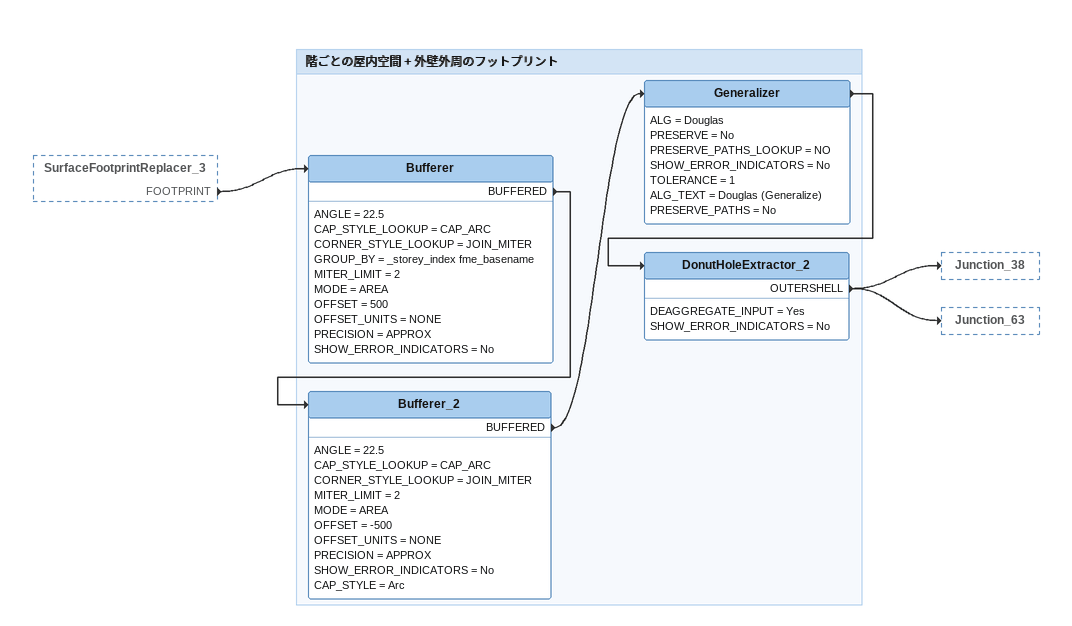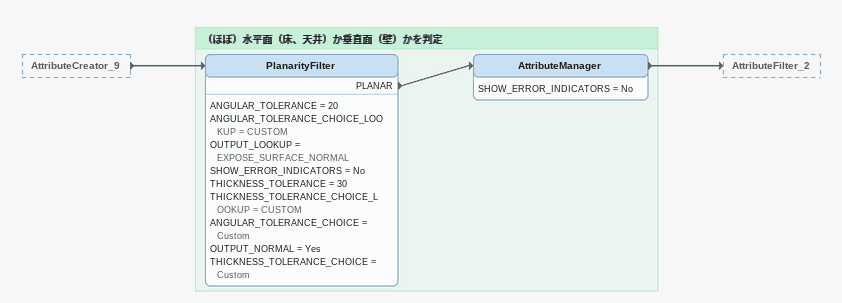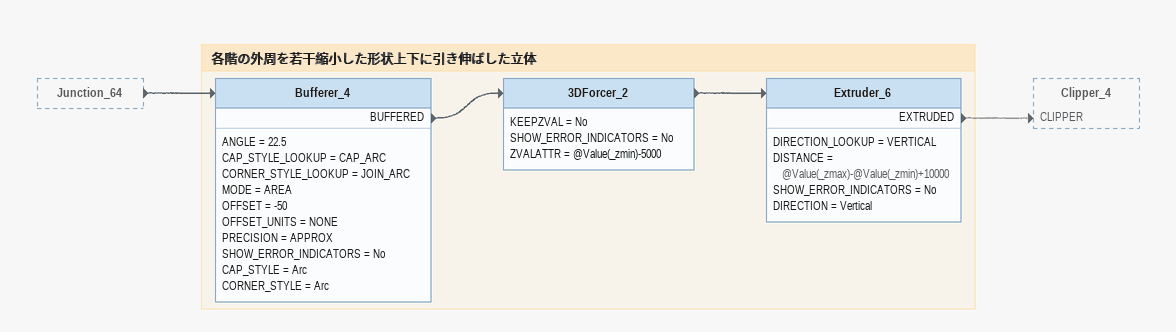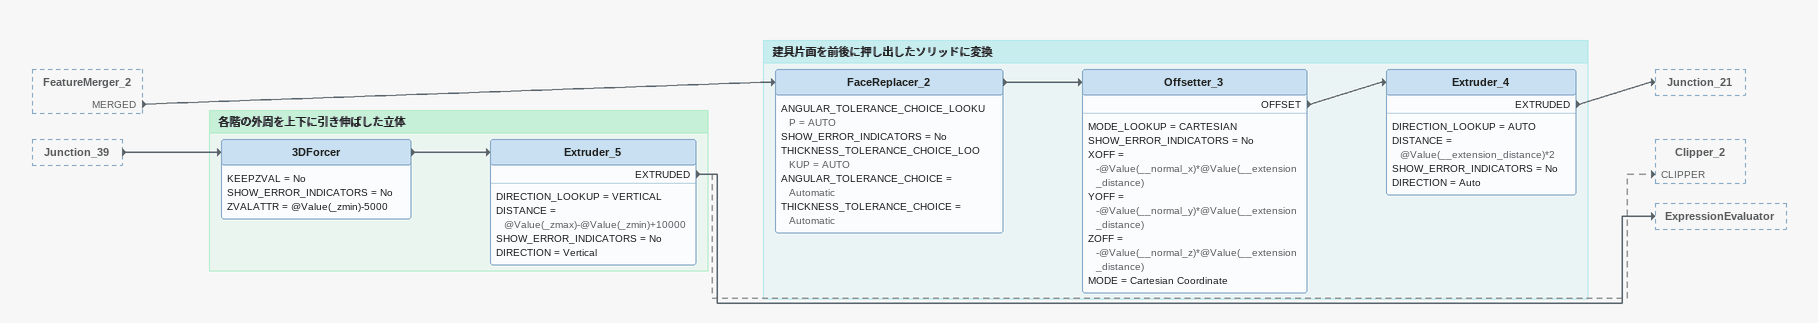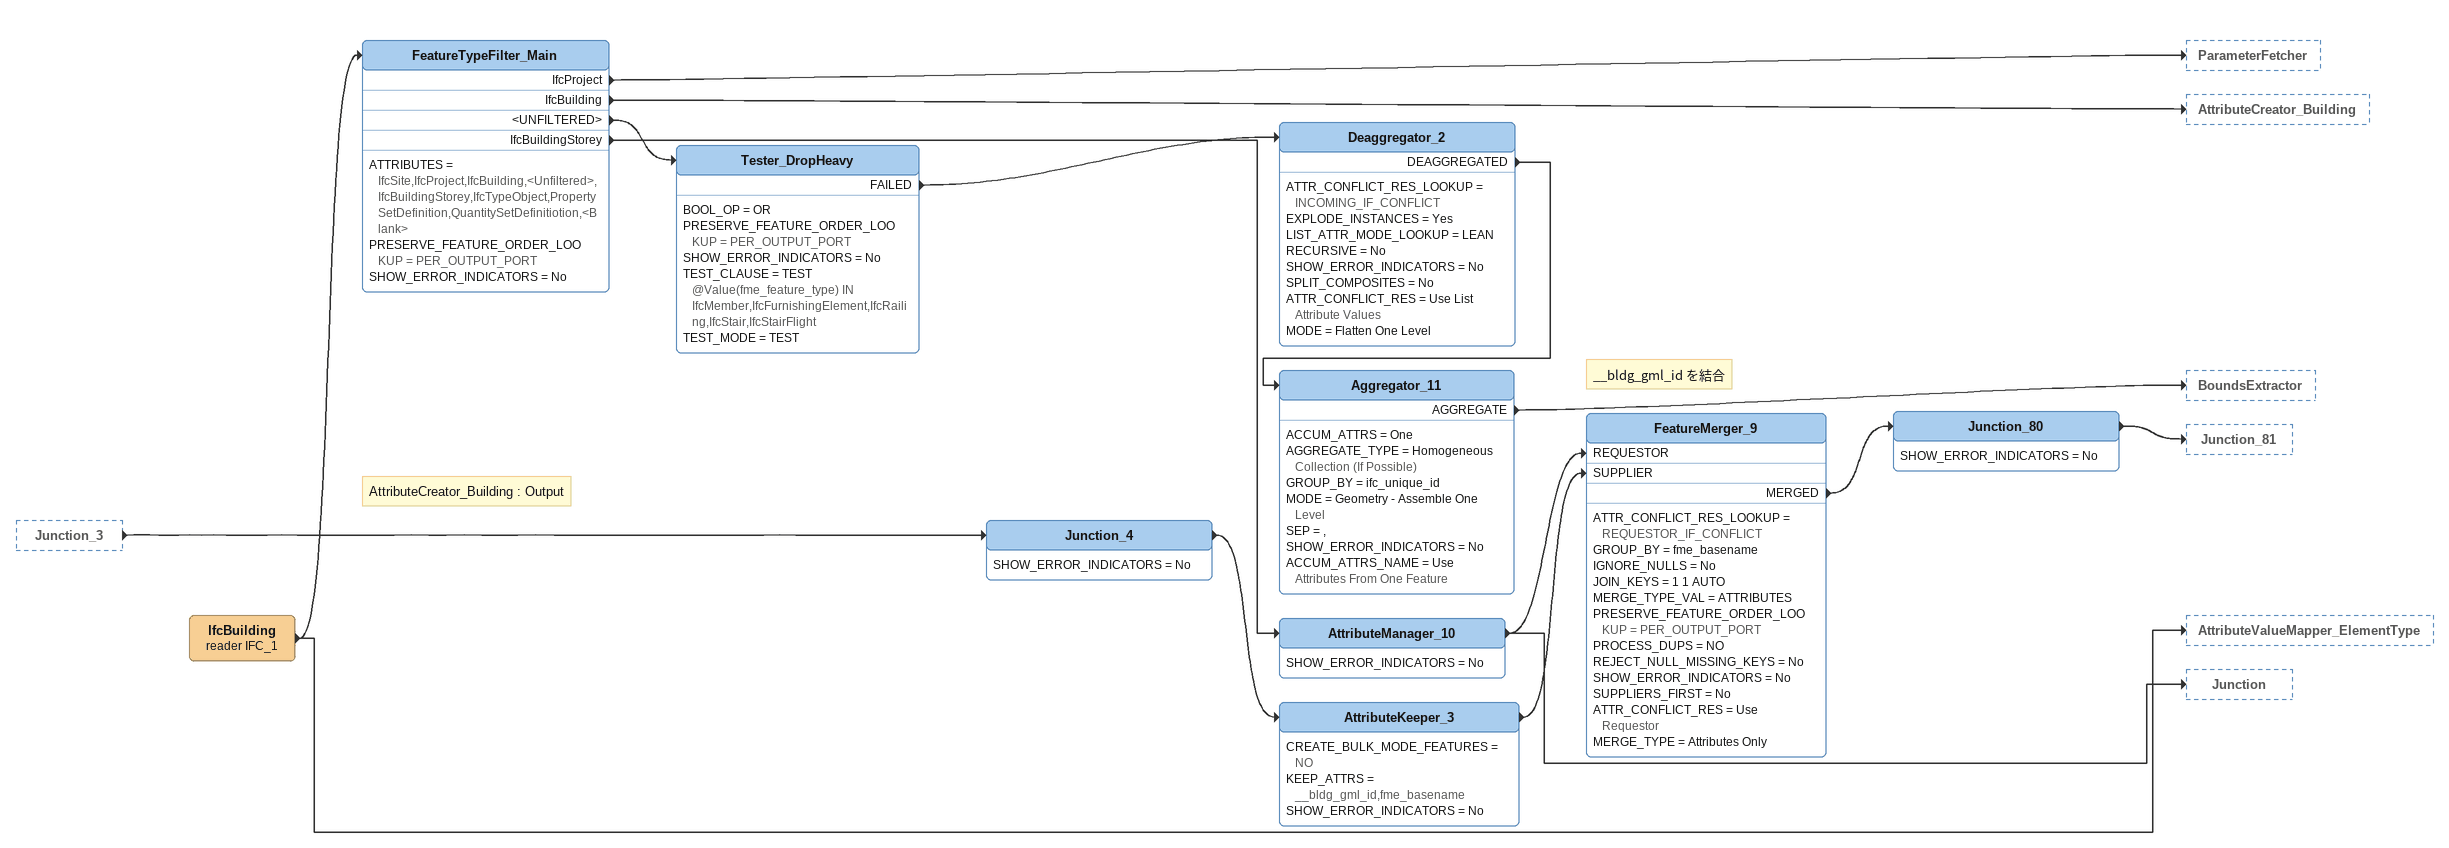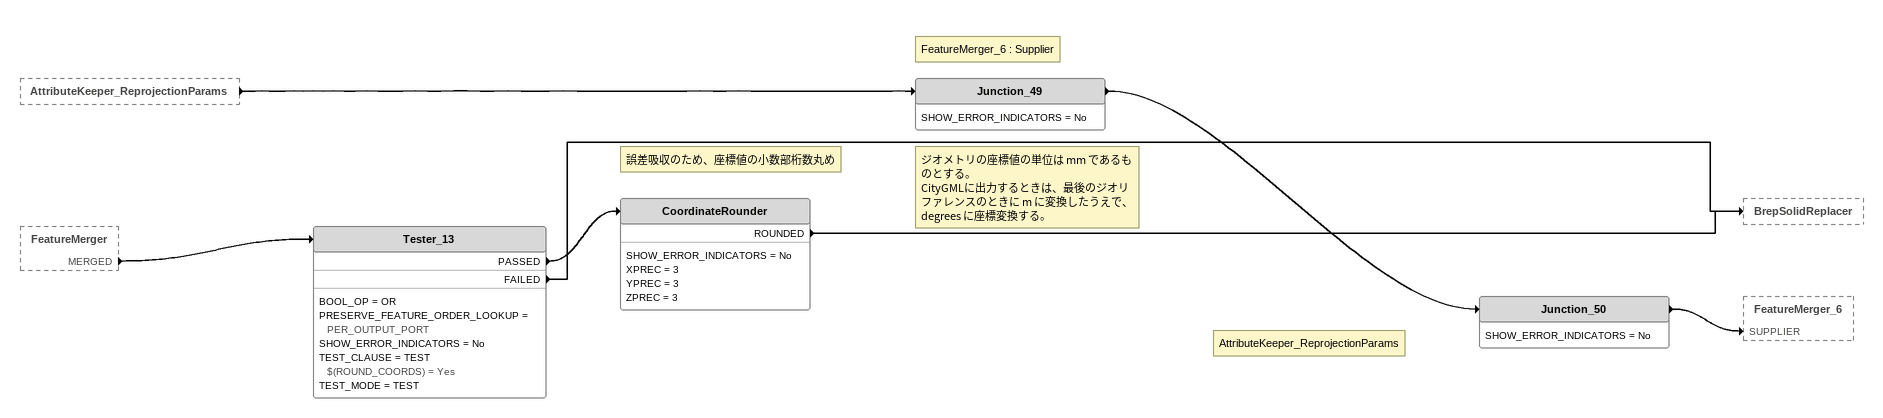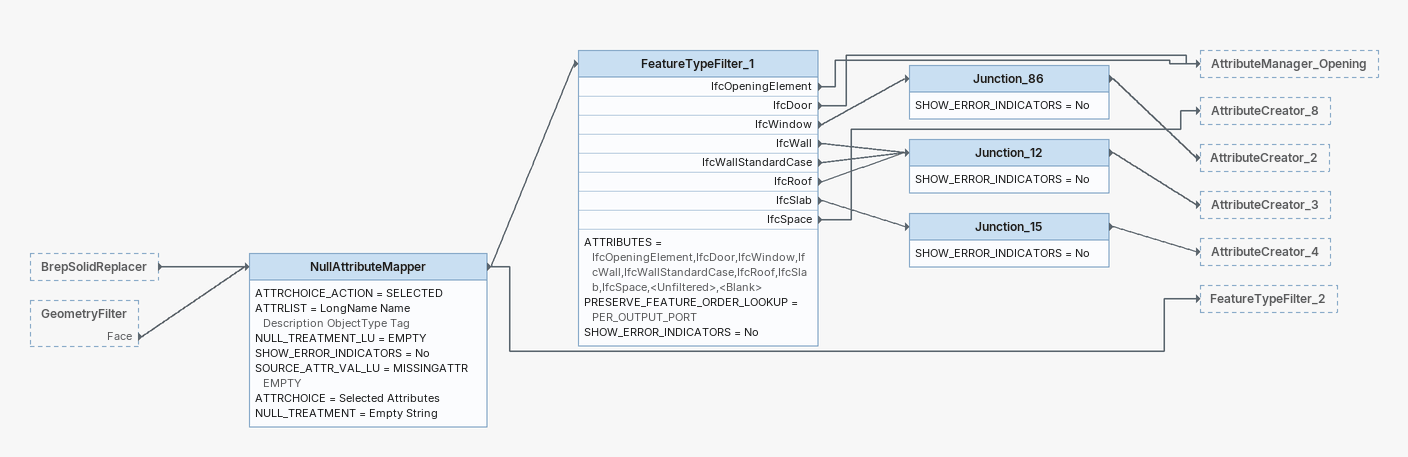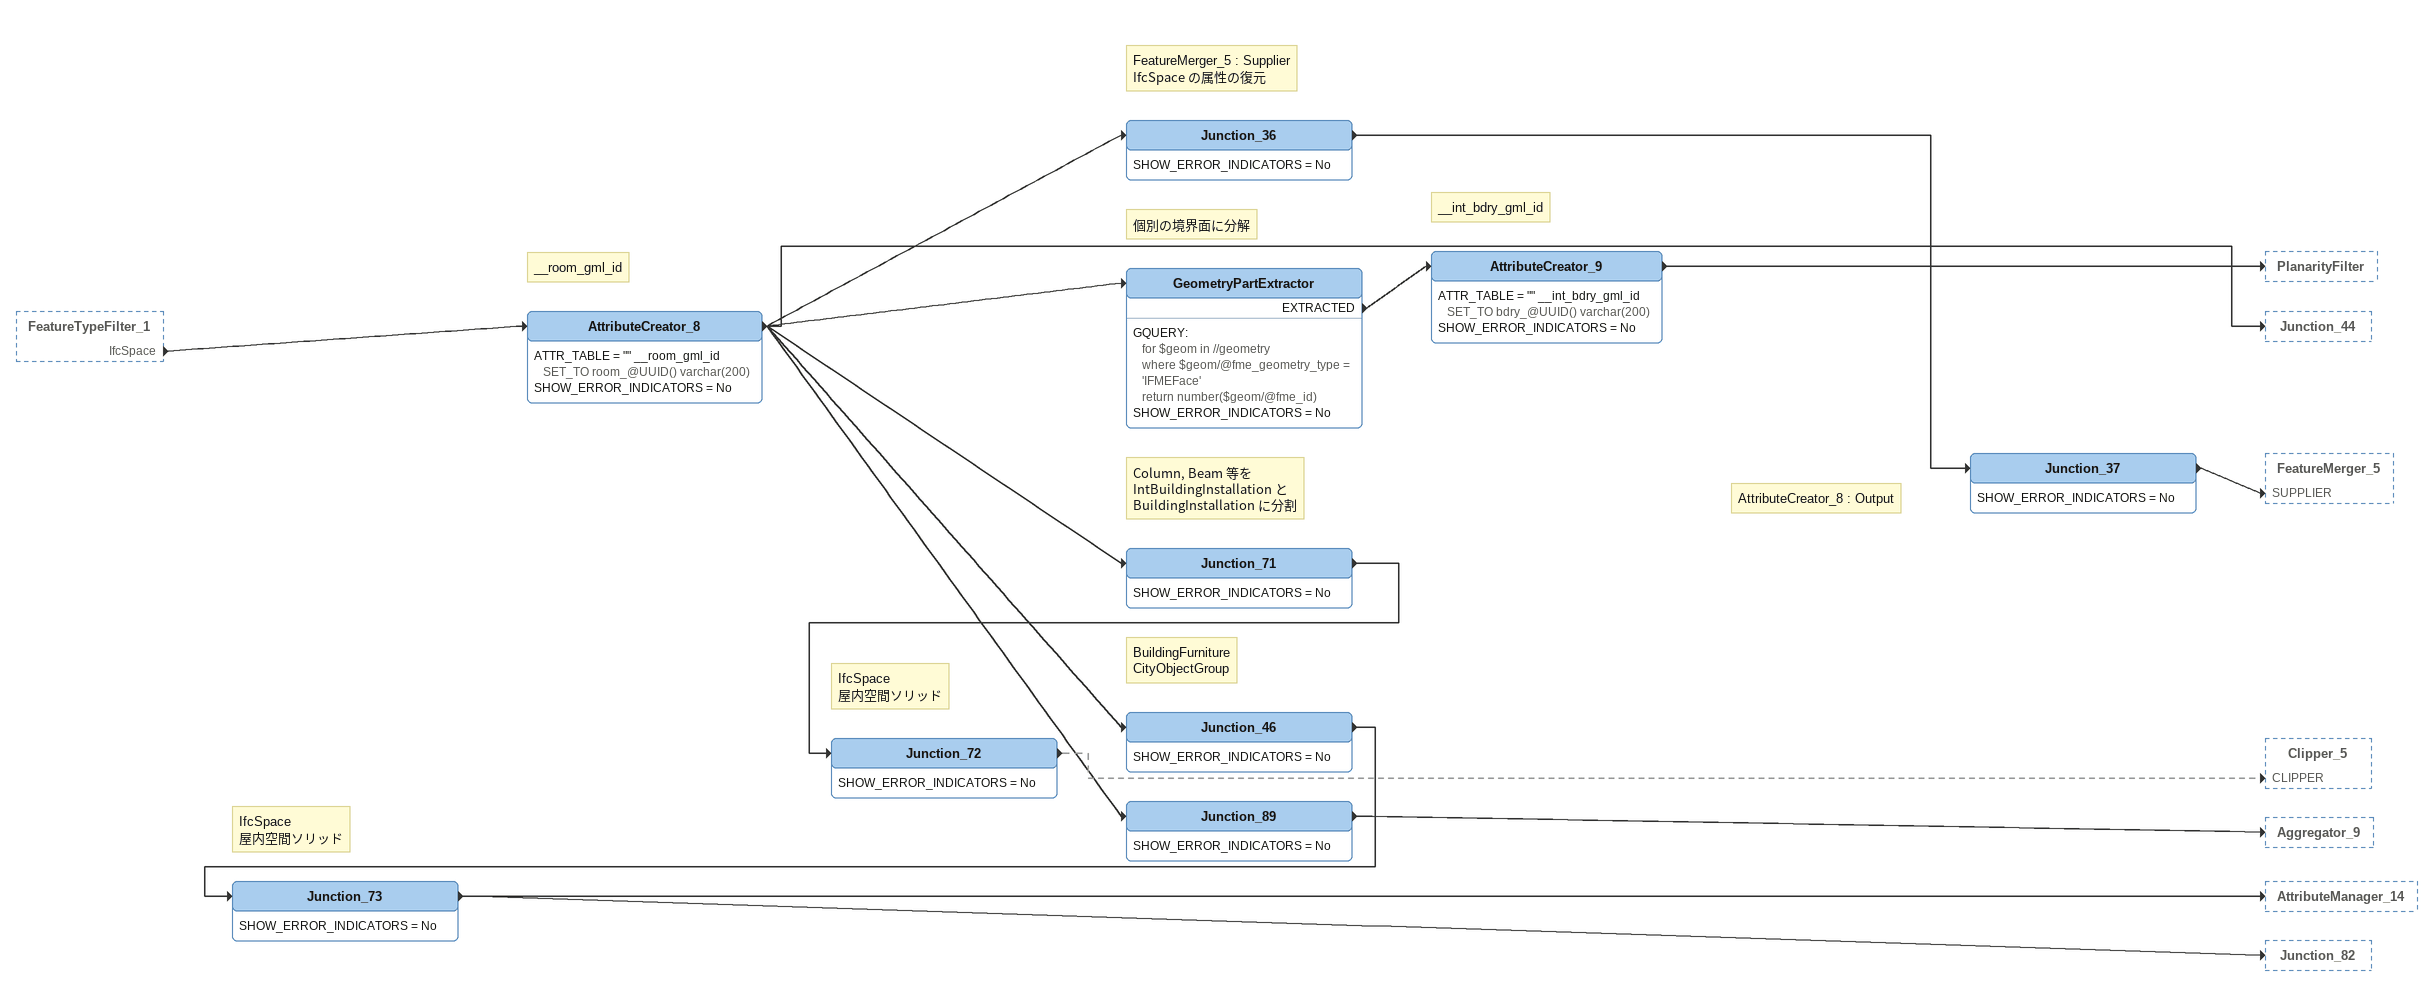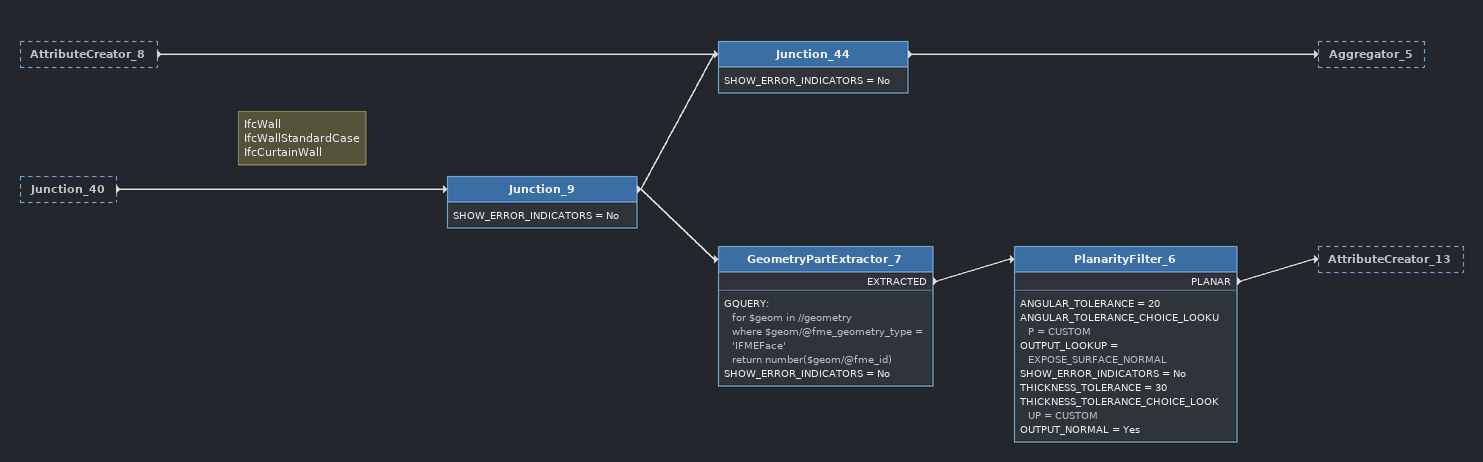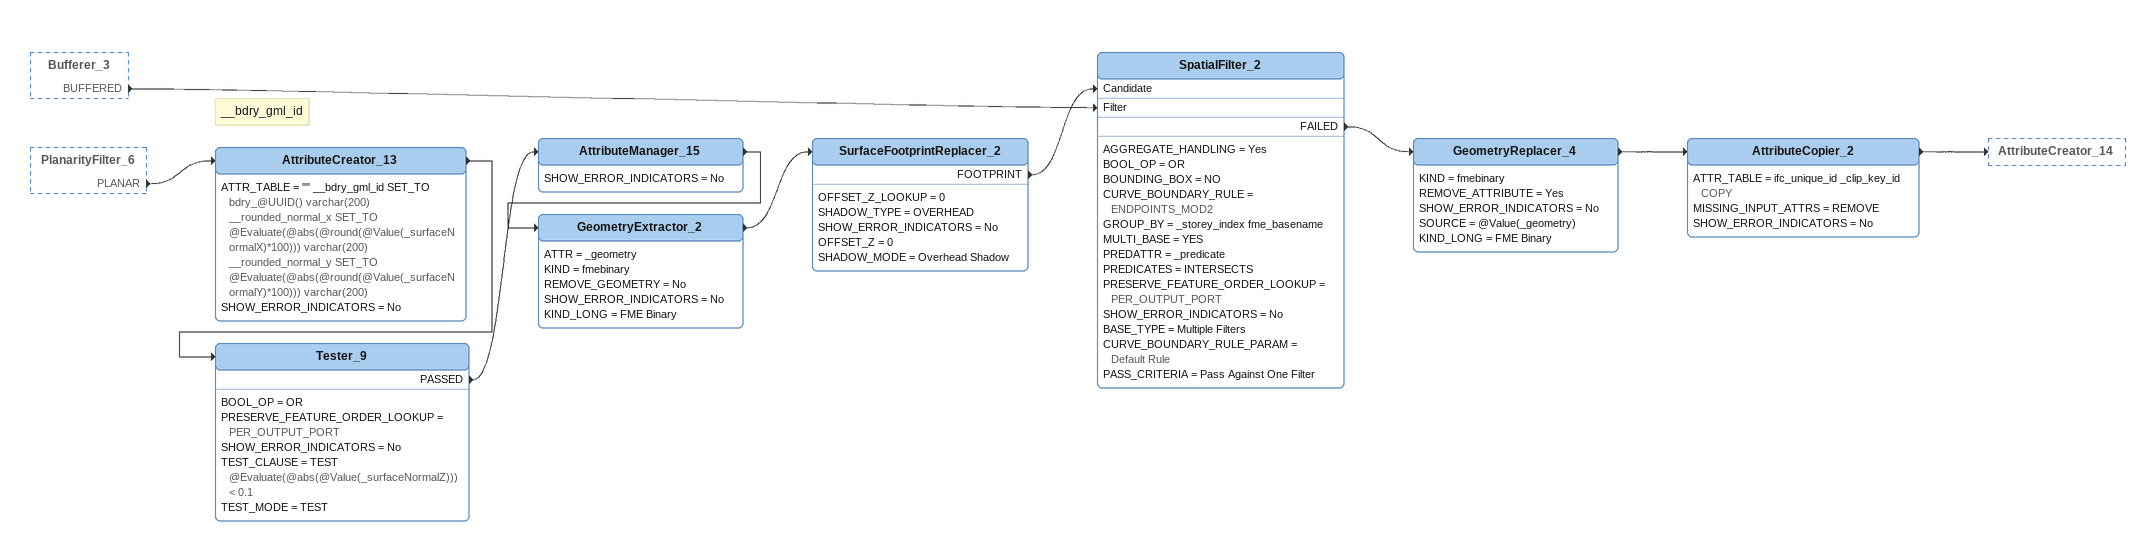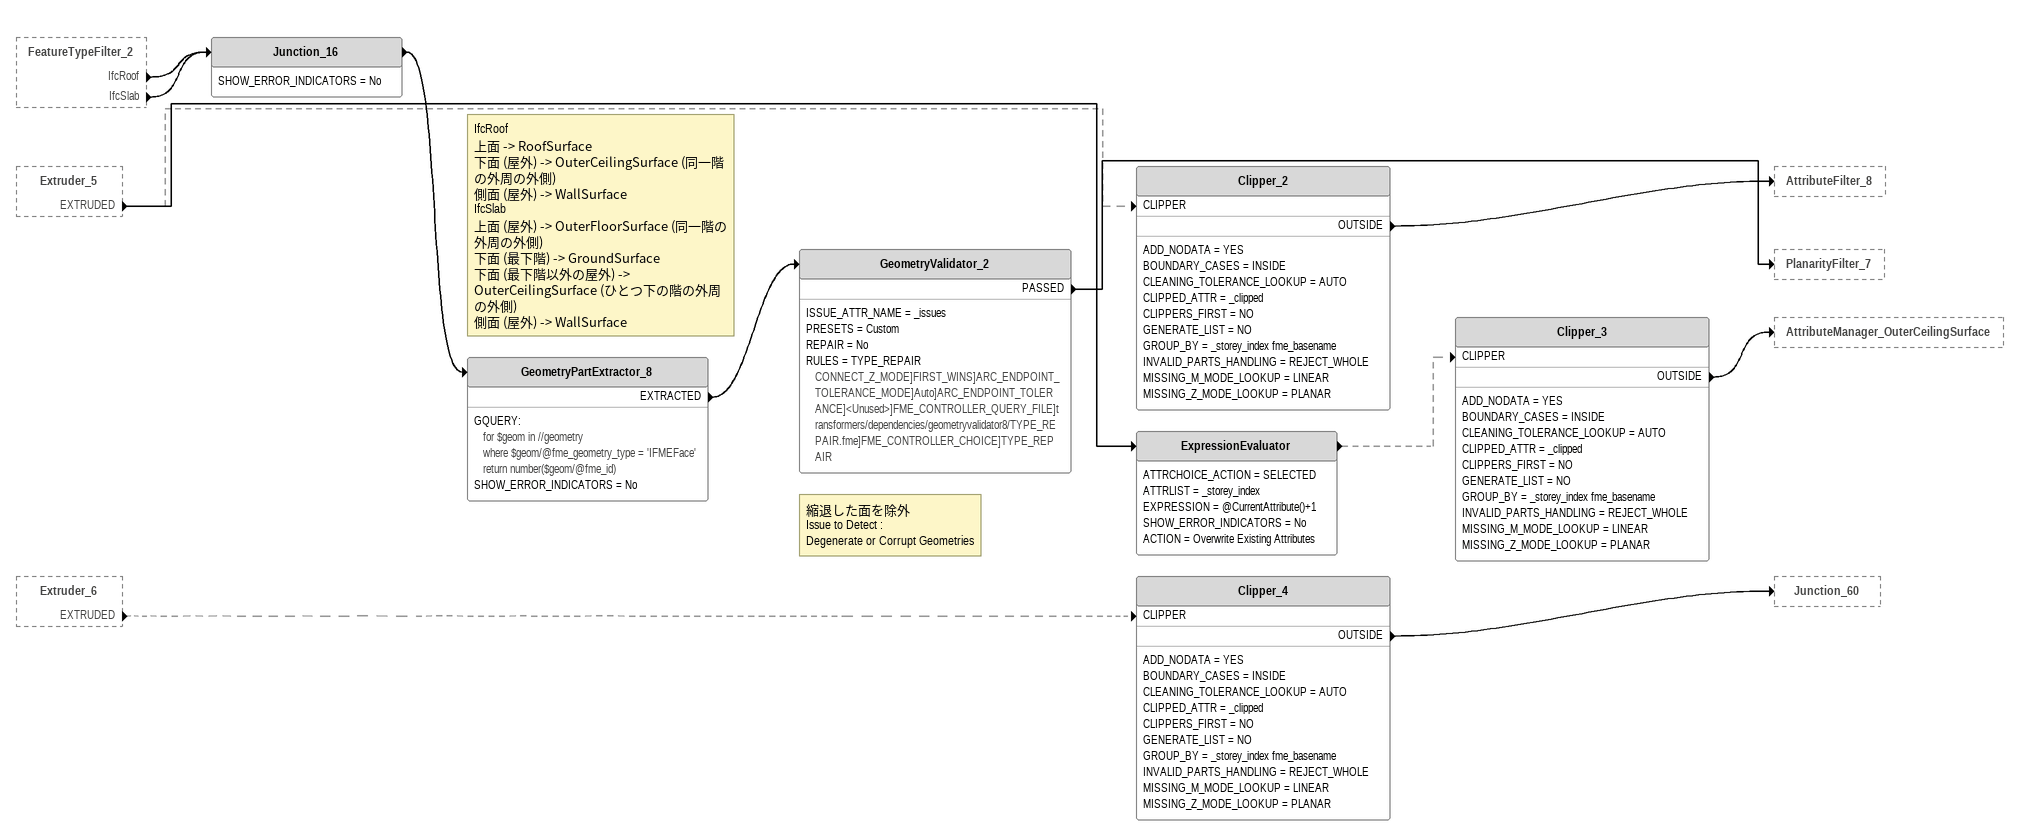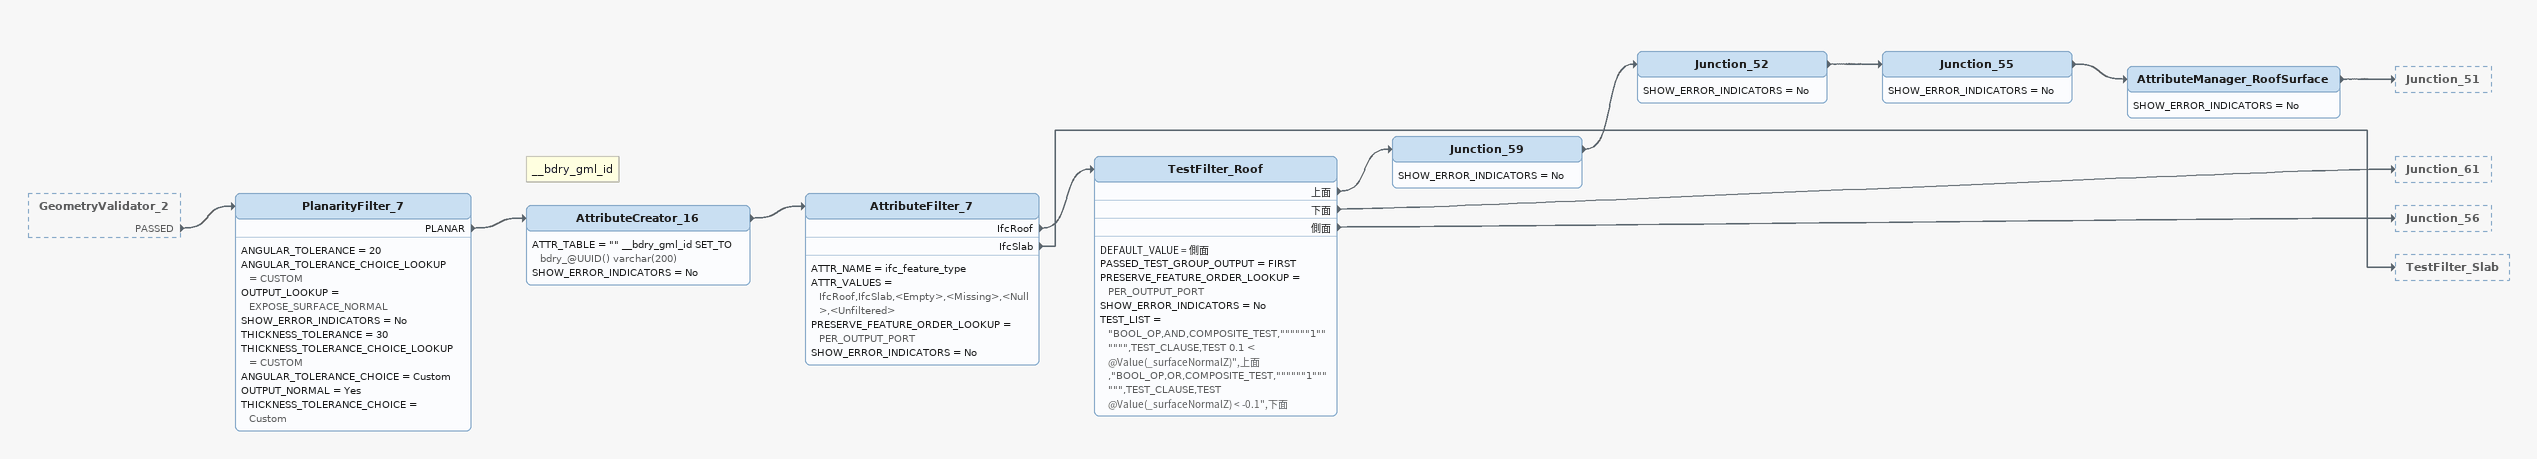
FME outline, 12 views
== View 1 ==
SurfaceFootprintReplacer_3 [outside]
    FOOTPRINT -> Bufferer

Bookmark: 階ごとの屋内空間 + 外壁外周のフットプリント
Bufferer
    ANGLE = 22.5
    CAP_STYLE_LOOKUP = CAP_ARC
    CORNER_STYLE_LOOKUP = JOIN_MITER
    GROUP_BY = _storey_index fme_basename
    MITER_LIMIT = 2
    MODE = AREA
    OFFSET = 500
    OFFSET_UNITS = NONE
    PRECISION = APPROX
    SHOW_ERROR_INDICATORS = No
    BUFFERED -> Bufferer_2
Bufferer_2
    ANGLE = 22.5
    CAP_STYLE_LOOKUP = CAP_ARC
    CORNER_STYLE_LOOKUP = JOIN_MITER
    MITER_LIMIT = 2
    MODE = AREA
    OFFSET = -500
    OFFSET_UNITS = NONE
    PRECISION = APPROX
    SHOW_ERROR_INDICATORS = No
    CAP_STYLE = Arc
    BUFFERED -> Generalizer
Generalizer
    ALG = Douglas
    PRESERVE = No
    PRESERVE_PATHS_LOOKUP = NO
    SHOW_ERROR_INDICATORS = No
    TOLERANCE = 1
    ALG_TEXT = Douglas (Generalize)
    PRESERVE_PATHS = No
    -> DonutHoleExtractor_2
DonutHoleExtractor_2
    DEAGGREGATE_INPUT = Yes
    SHOW_ERROR_INDICATORS = No
    OUTERSHELL -> Junction_38
    OUTERSHELL -> Junction_63

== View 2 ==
AttributeCreator_9 [outside]
    -> PlanarityFilter

Bookmark: （ほぼ）水平面（床、天井）か垂直面（壁）かを判定
PlanarityFilter
    ANGULAR_TOLERANCE = 20
    ANGULAR_TOLERANCE_CHOICE_LOOKUP = CUSTOM
    OUTPUT_LOOKUP = EXPOSE_SURFACE_NORMAL
    SHOW_ERROR_INDICATORS = No
    THICKNESS_TOLERANCE = 30
    THICKNESS_TOLERANCE_CHOICE_LOOKUP = CUSTOM
    ANGULAR_TOLERANCE_CHOICE = Custom
    OUTPUT_NORMAL = Yes
    THICKNESS_TOLERANCE_CHOICE = Custom
    PLANAR -> AttributeManager
AttributeManager
    SHOW_ERROR_INDICATORS = No
    -> AttributeFilter_2

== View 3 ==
Junction_64 [outside]
    -> Bufferer_4

Bookmark: 各階の外周を若干縮小した形状上下に引き伸ばした立体
Bufferer_4
    ANGLE = 22.5
    CAP_STYLE_LOOKUP = CAP_ARC
    CORNER_STYLE_LOOKUP = JOIN_ARC
    MODE = AREA
    OFFSET = -50
    OFFSET_UNITS = NONE
    PRECISION = APPROX
    SHOW_ERROR_INDICATORS = No
    CAP_STYLE = Arc
    CORNER_STYLE = Arc
    BUFFERED -> 3DForcer_2
3DForcer_2
    KEEPZVAL = No
    SHOW_ERROR_INDICATORS = No
    ZVALATTR = @Value(_zmin)-5000
    -> Extruder_6
Extruder_6
    DIRECTION_LOOKUP = VERTICAL
    DISTANCE = @Value(_zmax)-@Value(_zmin)+10000
    SHOW_ERROR_INDICATORS = No
    DIRECTION = Vertical
    EXTRUDED -> Clipper_4 [CLIPPER] [off]

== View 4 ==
FeatureMerger_2 [outside]
    MERGED -> FaceReplacer_2
Junction_39 [outside]
    -> 3DForcer

Bookmark: 各階の外周を上下に引き伸ばした立体
3DForcer
    KEEPZVAL = No
    SHOW_ERROR_INDICATORS = No
    ZVALATTR = @Value(_zmin)-5000
    -> Extruder_5
Extruder_5
    DIRECTION_LOOKUP = VERTICAL
    DISTANCE = @Value(_zmax)-@Value(_zmin)+10000
    SHOW_ERROR_INDICATORS = No
    DIRECTION = Vertical
    EXTRUDED -> Clipper_2 [CLIPPER] [off]
    EXTRUDED -> ExpressionEvaluator

Bookmark: 建具片面を前後に押し出したソリッドに変換
FaceReplacer_2
    ANGULAR_TOLERANCE_CHOICE_LOOKUP = AUTO
    SHOW_ERROR_INDICATORS = No
    THICKNESS_TOLERANCE_CHOICE_LOOKUP = AUTO
    ANGULAR_TOLERANCE_CHOICE = Automatic
    THICKNESS_TOLERANCE_CHOICE = Automatic
    -> Offsetter_3
Offsetter_3
    MODE_LOOKUP = CARTESIAN
    SHOW_ERROR_INDICATORS = No
    XOFF = -@Value(__normal_x)*@Value(__extension_distance)
    YOFF = -@Value(__normal_y)*@Value(__extension_distance)
    ZOFF = -@Value(__normal_z)*@Value(__extension_distance)
    MODE = Cartesian Coordinate
    OFFSET -> Extruder_4
Extruder_4
    DIRECTION_LOOKUP = AUTO
    DISTANCE = @Value(__extension_distance)*2
    SHOW_ERROR_INDICATORS = No
    DIRECTION = Auto
    EXTRUDED -> Junction_21

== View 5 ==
Junction_3 [outside]
    -> Junction_4
IfcBuilding (reader IFC_1)
    -> FeatureTypeFilter_Main
    -> AttributeValueMapper_ElementType
FeatureTypeFilter_Main
    ATTRIBUTES = IfcSite,IfcProject,IfcBuilding,<Unfiltered>,IfcBuildingStorey,IfcTypeObject,PropertySetDefinition,QuantitySetDefinitiotion,<Blank>
    PRESERVE_FEATURE_ORDER_LOOKUP = PER_OUTPUT_PORT
    SHOW_ERROR_INDICATORS = No
    IfcProject -> ParameterFetcher
    IfcBuilding -> AttributeCreator_Building
    <UNFILTERED> -> Tester_DropHeavy
    IfcBuildingStorey -> AttributeManager_10
Note: AttributeCreator_Building : Output
Junction_4
    SHOW_ERROR_INDICATORS = No
    -> AttributeKeeper_3
AttributeKeeper_3
    CREATE_BULK_MODE_FEATURES = NO
    KEEP_ATTRS = __bldg_gml_id,fme_basename
    SHOW_ERROR_INDICATORS = No
    -> FeatureMerger_9 [SUPPLIER]
Tester_DropHeavy
    BOOL_OP = OR
    PRESERVE_FEATURE_ORDER_LOOKUP = PER_OUTPUT_PORT
    SHOW_ERROR_INDICATORS = No
    TEST_CLAUSE = TEST @Value(fme_feature_type) IN IfcMember,IfcFurnishingElement,IfcRailing,IfcStair,IfcStairFlight
    TEST_MODE = TEST
    FAILED -> Deaggregator_2
Deaggregator_2
    ATTR_CONFLICT_RES_LOOKUP = INCOMING_IF_CONFLICT
    EXPLODE_INSTANCES = Yes
    LIST_ATTR_MODE_LOOKUP = LEAN
    RECURSIVE = No
    SHOW_ERROR_INDICATORS = No
    SPLIT_COMPOSITES = No
    ATTR_CONFLICT_RES = Use List Attribute Values
    MODE = Flatten One Level
    DEAGGREGATED -> Aggregator_11
Aggregator_11
    ACCUM_ATTRS = One
    AGGREGATE_TYPE = Homogeneous Collection (If Possible)
    GROUP_BY = ifc_unique_id
    MODE = Geometry - Assemble One Level
    SEP = ,
    SHOW_ERROR_INDICATORS = No
    ACCUM_ATTRS_NAME = Use Attributes From One Feature
    AGGREGATE -> BoundsExtractor
AttributeManager_10
    SHOW_ERROR_INDICATORS = No
    -> FeatureMerger_9 [REQUESTOR]
    -> Junction
Note: __bldg_gml_id を結合
FeatureMerger_9
    ATTR_CONFLICT_RES_LOOKUP = REQUESTOR_IF_CONFLICT
    GROUP_BY = fme_basename
    IGNORE_NULLS = No
    JOIN_KEYS = 1 1 AUTO
    MERGE_TYPE_VAL = ATTRIBUTES
    PRESERVE_FEATURE_ORDER_LOOKUP = PER_OUTPUT_PORT
    PROCESS_DUPS = NO
    REJECT_NULL_MISSING_KEYS = No
    SHOW_ERROR_INDICATORS = No
    SUPPLIERS_FIRST = No
    ATTR_CONFLICT_RES = Use Requestor
    MERGE_TYPE = Attributes Only
    MERGED -> Junction_80
Junction_80
    SHOW_ERROR_INDICATORS = No
    -> Junction_81

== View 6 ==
AttributeKeeper_ReprojectionParams [outside]
    -> Junction_49
FeatureMerger [outside]
    MERGED -> Tester_13
Note: FeatureMerger_6 : Supplier
Junction_49
    SHOW_ERROR_INDICATORS = No
    -> Junction_50
Note: AttributeKeeper_ReprojectionParams
Junction_50
    SHOW_ERROR_INDICATORS = No
    -> FeatureMerger_6 [SUPPLIER]
Tester_13
    BOOL_OP = OR
    PRESERVE_FEATURE_ORDER_LOOKUP = PER_OUTPUT_PORT
    SHOW_ERROR_INDICATORS = No
    TEST_CLAUSE = TEST $(ROUND_COORDS) = Yes
    TEST_MODE = TEST
    PASSED -> CoordinateRounder
    FAILED -> BrepSolidReplacer
Note: 誤差吸収のため、座標値の小数部桁数丸め
Note: ジオメトリの座標値の単位は mm であるものとする。 / CityGMLに出力するときは、最後のジオリファレンスのときに m に変換したうえで、degrees に座標変換する。
CoordinateRounder
    SHOW_ERROR_INDICATORS = No
    XPREC = 3
    YPREC = 3
    ZPREC = 3
    ROUNDED -> BrepSolidReplacer

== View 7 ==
BrepSolidReplacer [outside]
    -> NullAttributeMapper
GeometryFilter [outside]
    Face -> NullAttributeMapper
NullAttributeMapper
    ATTRCHOICE_ACTION = SELECTED
    ATTRLIST = LongName Name Description ObjectType Tag
    NULL_TREATMENT_LU = EMPTY
    SHOW_ERROR_INDICATORS = No
    SOURCE_ATTR_VAL_LU = MISSINGATTR EMPTY
    ATTRCHOICE = Selected Attributes
    NULL_TREATMENT = Empty String
    -> FeatureTypeFilter_1
    -> FeatureTypeFilter_2
FeatureTypeFilter_1
    ATTRIBUTES = IfcOpeningElement,IfcDoor,IfcWindow,IfcWall,IfcWallStandardCase,IfcRoof,IfcSlab,IfcSpace,<Unfiltered>,<Blank>
    PRESERVE_FEATURE_ORDER_LOOKUP = PER_OUTPUT_PORT
    SHOW_ERROR_INDICATORS = No
    IfcOpeningElement -> AttributeManager_Opening
    IfcDoor -> AttributeManager_Opening
    IfcWindow -> Junction_86
    IfcWall -> Junction_12
    IfcWallStandardCase -> Junction_12
    IfcRoof -> Junction_12
    IfcSlab -> Junction_15
    IfcSpace -> AttributeCreator_8
Junction_86
    SHOW_ERROR_INDICATORS = No
    -> AttributeCreator_2
Junction_12
    SHOW_ERROR_INDICATORS = No
    -> AttributeCreator_3
Junction_15
    SHOW_ERROR_INDICATORS = No
    -> AttributeCreator_4

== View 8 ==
FeatureTypeFilter_1 [outside]
    IfcSpace -> AttributeCreator_8
Note: __room_gml_id
AttributeCreator_8
    ATTR_TABLE = "" __room_gml_id SET_TO room_@UUID() varchar(200)
    SHOW_ERROR_INDICATORS = No
    -> GeometryPartExtractor
    -> Junction_36
    -> Junction_44
    -> Junction_71
    -> Junction_46
    -> Junction_89
Note: FeatureMerger_5 : Supplier / IfcSpace の属性の復元
Junction_36
    SHOW_ERROR_INDICATORS = No
    -> Junction_37
Note: AttributeCreator_8 : Output
Junction_37
    SHOW_ERROR_INDICATORS = No
    -> FeatureMerger_5 [SUPPLIER]
Note: 個別の境界面に分解
GeometryPartExtractor
    GQUERY:
      for $geom in //geometry
      where $geom/@fme_geometry_type = 'IFMEFace'
      return number($geom/@fme_id)
    SHOW_ERROR_INDICATORS = No
    EXTRACTED -> AttributeCreator_9
Note: __int_bdry_gml_id
AttributeCreator_9
    ATTR_TABLE = "" __int_bdry_gml_id SET_TO bdry_@UUID() varchar(200)
    SHOW_ERROR_INDICATORS = No
    -> PlanarityFilter
Note: Column, Beam 等を / IntBuildingInstallation と / BuildingInstallation に分割
Junction_71
    SHOW_ERROR_INDICATORS = No
    -> Junction_72
Note: IfcSpace / 屋内空間ソリッド
Junction_72
    SHOW_ERROR_INDICATORS = No
    -> Clipper_5 [CLIPPER] [off]
Note: BuildingFurniture / CityObjectGroup
Junction_46
    SHOW_ERROR_INDICATORS = No
    -> Junction_73
Note: IfcSpace / 屋内空間ソリッド
Junction_73
    SHOW_ERROR_INDICATORS = No
    -> AttributeManager_14
    -> Junction_82
Junction_89
    SHOW_ERROR_INDICATORS = No
    -> Aggregator_9

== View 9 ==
AttributeCreator_8 [outside]
    -> Junction_44
Junction_40 [outside]
    -> Junction_9
Note: IfcWall / IfcWallStandardCase / IfcCurtainWall
Junction_9
    SHOW_ERROR_INDICATORS = No
    -> GeometryPartExtractor_7
    -> Junction_44
Junction_44
    SHOW_ERROR_INDICATORS = No
    -> Aggregator_5
GeometryPartExtractor_7
    GQUERY:
      for $geom in //geometry
      where $geom/@fme_geometry_type = 'IFMEFace'
      return number($geom/@fme_id)
    SHOW_ERROR_INDICATORS = No
    EXTRACTED -> PlanarityFilter_6
PlanarityFilter_6
    ANGULAR_TOLERANCE = 20
    ANGULAR_TOLERANCE_CHOICE_LOOKUP = CUSTOM
    OUTPUT_LOOKUP = EXPOSE_SURFACE_NORMAL
    SHOW_ERROR_INDICATORS = No
    THICKNESS_TOLERANCE = 30
    THICKNESS_TOLERANCE_CHOICE_LOOKUP = CUSTOM
    OUTPUT_NORMAL = Yes
    PLANAR -> AttributeCreator_13

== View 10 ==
Bufferer_3 [outside]
    BUFFERED -> SpatialFilter_2 [Filter]
PlanarityFilter_6 [outside]
    PLANAR -> AttributeCreator_13
Note: __bdry_gml_id
AttributeCreator_13
    ATTR_TABLE = "" __bdry_gml_id SET_TO bdry_@UUID() varchar(200)  __rounded_normal_x SET_TO @Evaluate(@abs(@round(@Value(_surfaceNormalX)*100))) varchar(200)  __rounded_normal_y SET_TO @Evaluate(@abs(@round(@Value(_surfaceNormalY)*100))) varchar(200)
    SHOW_ERROR_INDICATORS = No
    -> Tester_9
Tester_9
    BOOL_OP = OR
    PRESERVE_FEATURE_ORDER_LOOKUP = PER_OUTPUT_PORT
    SHOW_ERROR_INDICATORS = No
    TEST_CLAUSE = TEST @Evaluate(@abs(@Value(_surfaceNormalZ))) < 0.1
    TEST_MODE = TEST
    PASSED -> AttributeManager_15
AttributeManager_15
    SHOW_ERROR_INDICATORS = No
    -> GeometryExtractor_2
GeometryExtractor_2
    ATTR = _geometry
    KIND = fmebinary
    REMOVE_GEOMETRY = No
    SHOW_ERROR_INDICATORS = No
    KIND_LONG = FME Binary
    -> SurfaceFootprintReplacer_2
SurfaceFootprintReplacer_2
    OFFSET_Z_LOOKUP = 0
    SHADOW_TYPE = OVERHEAD
    SHOW_ERROR_INDICATORS = No
    OFFSET_Z = 0
    SHADOW_MODE = Overhead Shadow
    FOOTPRINT -> SpatialFilter_2 [Candidate]
SpatialFilter_2
    AGGREGATE_HANDLING = Yes
    BOOL_OP = OR
    BOUNDING_BOX = NO
    CURVE_BOUNDARY_RULE = ENDPOINTS_MOD2
    GROUP_BY = _storey_index fme_basename
    MULTI_BASE = YES
    PREDATTR = _predicate
    PREDICATES = INTERSECTS
    PRESERVE_FEATURE_ORDER_LOOKUP = PER_OUTPUT_PORT
    SHOW_ERROR_INDICATORS = No
    BASE_TYPE = Multiple Filters
    CURVE_BOUNDARY_RULE_PARAM = Default Rule
    PASS_CRITERIA = Pass Against One Filter
    FAILED -> GeometryReplacer_4
GeometryReplacer_4
    KIND = fmebinary
    REMOVE_ATTRIBUTE = Yes
    SHOW_ERROR_INDICATORS = No
    SOURCE = @Value(_geometry)
    KIND_LONG = FME Binary
    -> AttributeCopier_2
AttributeCopier_2
    ATTR_TABLE = ifc_unique_id _clip_key_id COPY
    MISSING_INPUT_ATTRS = REMOVE
    SHOW_ERROR_INDICATORS = No
    -> AttributeCreator_14

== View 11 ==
FeatureTypeFilter_2 [outside]
    IfcRoof -> Junction_16
    IfcSlab -> Junction_16
Extruder_5 [outside]
    EXTRUDED -> Clipper_2 [CLIPPER] [off]
    EXTRUDED -> ExpressionEvaluator
Extruder_6 [outside]
    EXTRUDED -> Clipper_4 [CLIPPER] [off]
Clipper_2
    ADD_NODATA = YES
    BOUNDARY_CASES = INSIDE
    CLEANING_TOLERANCE_LOOKUP = AUTO
    CLIPPED_ATTR = _clipped
    CLIPPERS_FIRST = NO
    GENERATE_LIST = NO
    GROUP_BY = _storey_index fme_basename
    INVALID_PARTS_HANDLING = REJECT_WHOLE
    MISSING_M_MODE_LOOKUP = LINEAR
    MISSING_Z_MODE_LOOKUP = PLANAR
    OUTSIDE -> AttributeFilter_8
ExpressionEvaluator
    ATTRCHOICE_ACTION = SELECTED
    ATTRLIST = _storey_index
    EXPRESSION = @CurrentAttribute()+1
    SHOW_ERROR_INDICATORS = No
    ACTION = Overwrite Existing Attributes
    -> Clipper_3 [CLIPPER] [off]
Clipper_3
    ADD_NODATA = YES
    BOUNDARY_CASES = INSIDE
    CLEANING_TOLERANCE_LOOKUP = AUTO
    CLIPPED_ATTR = _clipped
    CLIPPERS_FIRST = NO
    GENERATE_LIST = NO
    GROUP_BY = _storey_index fme_basename
    INVALID_PARTS_HANDLING = REJECT_WHOLE
    MISSING_M_MODE_LOOKUP = LINEAR
    MISSING_Z_MODE_LOOKUP = PLANAR
    OUTSIDE -> AttributeManager_OuterCeilingSurface
Clipper_4
    ADD_NODATA = YES
    BOUNDARY_CASES = INSIDE
    CLEANING_TOLERANCE_LOOKUP = AUTO
    CLIPPED_ATTR = _clipped
    CLIPPERS_FIRST = NO
    GENERATE_LIST = NO
    GROUP_BY = _storey_index fme_basename
    INVALID_PARTS_HANDLING = REJECT_WHOLE
    MISSING_M_MODE_LOOKUP = LINEAR
    MISSING_Z_MODE_LOOKUP = PLANAR
    OUTSIDE -> Junction_60
Junction_16
    SHOW_ERROR_INDICATORS = No
    -> GeometryPartExtractor_8
Note: IfcRoof / 上面 -> RoofSurface / 下面 (屋外) -> OuterCeilingSurface (同一階の外周の外側) / 側面 (屋外) -> WallSurface / IfcSlab / 上面 (屋外) -> OuterFloorSurface (同一階の外周の外側) / 下面 (最下階) -> GroundSurface / 下面 (最下階以外の屋外) -> OuterCeilingSurface (ひとつ下の階の外周の外側) / 側面 (屋外) -> WallSurface
GeometryPartExtractor_8
    GQUERY:
      for $geom in //geometry
      where $geom/@fme_geometry_type = 'IFMEFace'
      return number($geom/@fme_id)
    SHOW_ERROR_INDICATORS = No
    EXTRACTED -> GeometryValidator_2
Note: 縮退した面を除外 / Issue to Detect : / Degenerate or Corrupt Geometries
GeometryValidator_2
    ISSUE_ATTR_NAME = _issues
    PRESETS = Custom
    REPAIR = No
    RULES = TYPE_REPAIR CONNECT_Z_MODE]FIRST_WINS]ARC_ENDPOINT_TOLERANCE_MODE]Auto]ARC_ENDPOINT_TOLERANCE]<Unused>]FME_CONTROLLER_QUERY_FILE]transformers/dependencies/geometryvalidator8/TYPE_REPAIR.fme]FME_CONTROLLER_CHOICE]TYPE_REPAIR
    PASSED -> PlanarityFilter_7

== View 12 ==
GeometryValidator_2 [outside]
    PASSED -> PlanarityFilter_7
PlanarityFilter_7
    ANGULAR_TOLERANCE = 20
    ANGULAR_TOLERANCE_CHOICE_LOOKUP = CUSTOM
    OUTPUT_LOOKUP = EXPOSE_SURFACE_NORMAL
    SHOW_ERROR_INDICATORS = No
    THICKNESS_TOLERANCE = 30
    THICKNESS_TOLERANCE_CHOICE_LOOKUP = CUSTOM
    ANGULAR_TOLERANCE_CHOICE = Custom
    OUTPUT_NORMAL = Yes
    THICKNESS_TOLERANCE_CHOICE = Custom
    PLANAR -> AttributeCreator_16
Note: __bdry_gml_id
AttributeCreator_16
    ATTR_TABLE = "" __bdry_gml_id SET_TO bdry_@UUID() varchar(200)
    SHOW_ERROR_INDICATORS = No
    -> AttributeFilter_7
AttributeFilter_7
    ATTR_NAME = ifc_feature_type
    ATTR_VALUES = IfcRoof,IfcSlab,<Empty>,<Missing>,<Null>,<Unfiltered>
    PRESERVE_FEATURE_ORDER_LOOKUP = PER_OUTPUT_PORT
    SHOW_ERROR_INDICATORS = No
    IfcRoof -> TestFilter_Roof
    IfcSlab -> TestFilter_Slab
TestFilter_Roof
    DEFAULT_VALUE = 側面
    PASSED_TEST_GROUP_OUTPUT = FIRST
    PRESERVE_FEATURE_ORDER_LOOKUP = PER_OUTPUT_PORT
    SHOW_ERROR_INDICATORS = No
    TEST_LIST = "BOOL_OP,AND,COMPOSITE_TEST,""""""1"""""",TEST_CLAUSE,TEST 0.1 < @Value(_surfaceNormalZ)",上面,"BOOL_OP,OR,COMPOSITE_TEST,""""""1"""""",TEST_CLAUSE,TEST @Value(_surfaceNormalZ) < -0.1",下面
    上面 -> Junction_59
    下面 -> Junction_61
    側面 -> Junction_56
Junction_59
    SHOW_ERROR_INDICATORS = No
    -> Junction_52
Junction_52
    SHOW_ERROR_INDICATORS = No
    -> Junction_55
Junction_55
    SHOW_ERROR_INDICATORS = No
    -> AttributeManager_RoofSurface
AttributeManager_RoofSurface
    SHOW_ERROR_INDICATORS = No
    -> Junction_51
